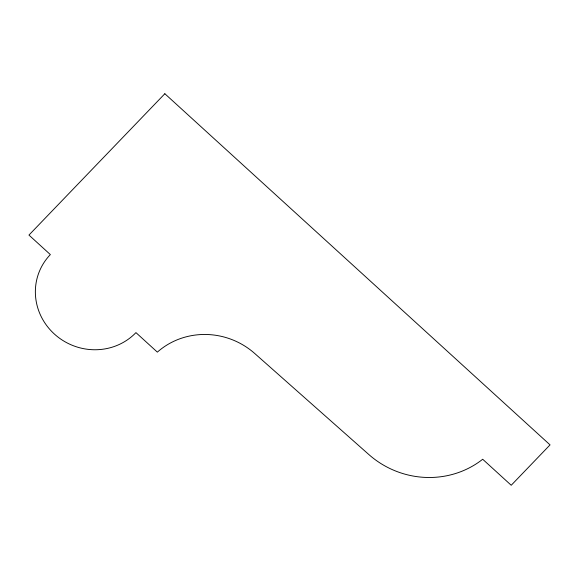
<?xml version="1.0" encoding="UTF-8"?>
<svg xmlns="http://www.w3.org/2000/svg" width="579" height="579" viewBox="0 0 579 579"><rect width="100%" height="100%" fill="white"/><g stroke="black" fill="none" stroke-linecap="round" stroke-linejoin="round"><path stroke-width="0.87" d="M164.841 93.733L28.95 235.074L50.351 254.586A58.175 55.75 23.8 0 0 54.325 333.989A58.175 55.75 23.8 0 0 135.949 332.621L157.35 352.126A72.744 69.712 23.8 0 1 254.695 353.458L368.888 454.573A87.791 84.129 23.8 0 0 482.691 459.256L511.221 485.267L550.05 444.882L164.841 93.733"/></g></svg>
